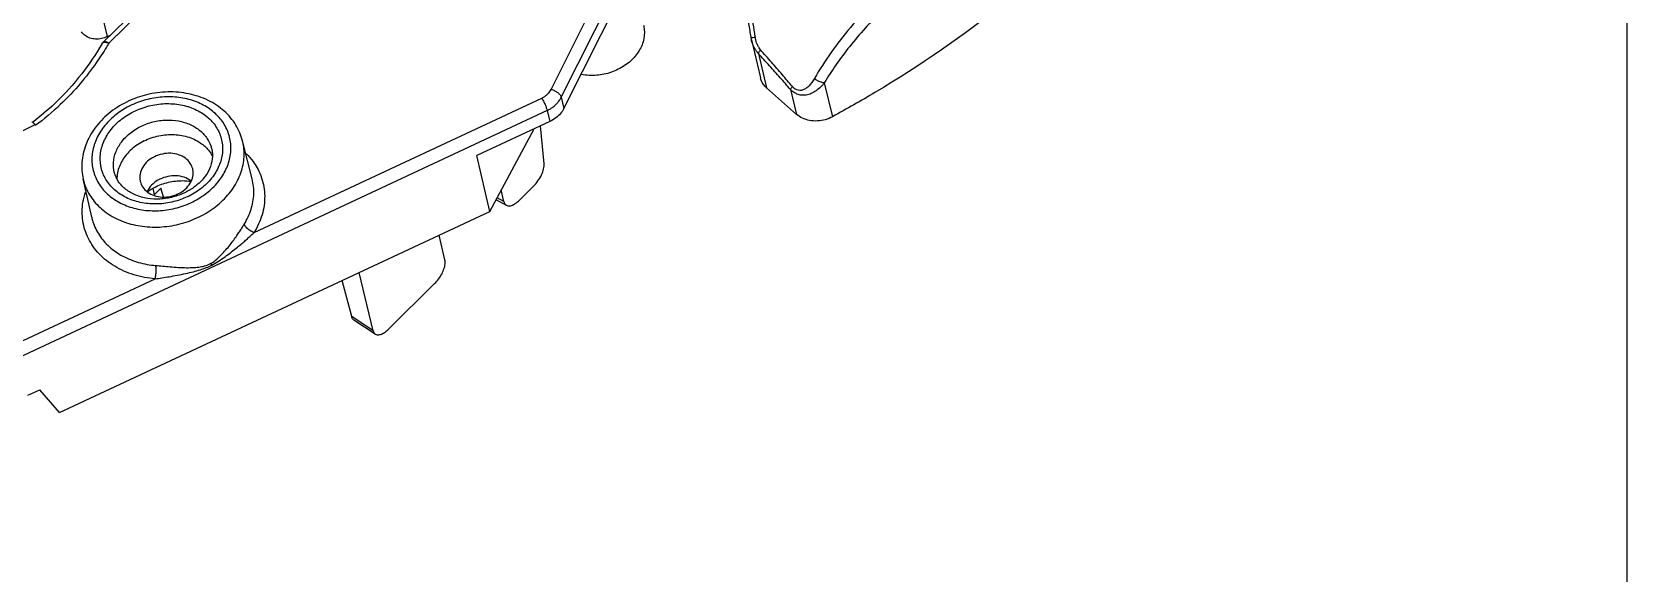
# Model space of a CAD drawing. Header units: inches. Extents: x 164842 to 166038, y -53074 to -52229.
# Drawn here: x 165000.9 to 165067.6, y -53027.3 to -53004.7 of the extents above; entities that cross this region are included whole.
import ezdxf

# ---------------------------------------------------------------- set-up
doc = ezdxf.new("R2010")
doc.units = ezdxf.units.IN
doc.header["$LTSCALE"] = 2
doc.header["$MEASUREMENT"] = 0
doc.layers.get('0').update_dxf_attribs({"linetype": 'CONTINUOUS'})
doc.layers.add('A', color=7, linetype='CONTINUOUS')

msp = doc.modelspace()

# ---------------------------------------------------------------- linework, layer by layer
at = {"color": 7, "linetype": 'Continuous'}
for p, q in [((165002.171, -52996.91), (165004.084, -53004.942)), ((165022.623, -53007.142), (165026.845, -52998.732)), ((165023.045, -53007.474), (165027.267, -52999.064)), ((165023.161, -53007.935), (165027.379, -52999.534)), ((165008.715, -53000.724), (165004.15, -53005.218)), ((165008.334, -53000.826), (165003.924, -53005.167)), ((165004.084, -53004.942), (165004.222, -53004.874)), ((165030.963, -53004.967), (165030.963, -53004.967)), ((165030.986, -53005.081), (165031.361, -53006.658)), ((165031.281, -53005.65), (165031.622, -53007.082)), ((165031.622, -53007.082), (165032.876, -53008.189)), ((165032.621, -53007.15), (165032.876, -53008.189)), ((165034.031, -53006.873), (165034.377, -53008.283)), ((165022.457, -53008.023), (165000.383, -53018.343)), ((165010.218, -53013.122), (165022.231, -53007.506)), ((165022.457, -53008.023), (165022.572, -53008.482)), ((165023.045, -53007.474), (165023.161, -53007.935)), ((165001.064, -53008.625), (164996.553, -53010.863)), ((165001.085, -53008.657), (165001.064, -53008.625)), ((165022.572, -53008.482), (165019.528, -53009.905)), ((165022.327, -53010.245), (165022.177, -53008.667)), ((165010.141, -53010.883), (165009.737, -53009.292)), ((165020.062, -53012.235), (165021.92, -53008.787)), ((165020.062, -53012.235), (165019.528, -53009.905)), ((165003.439, -53012.48), (165003.082, -53010.878)), ((165006.061, -53011.525), (165006.004, -53011.275)), ((165006.33, -53011.261), (165006.061, -53011.525)), ((165006.443, -53011.632), (165006.33, -53011.261)), ((165020.655, -53011.83), (165020.544, -53011.34)), ((165021.892, -53011.184), (165021.298, -53011.769)), ((165020.761, -53011.984), (165020.323, -53011.75)), ((165020.655, -53011.83), (165020.364, -53011.674)), ((165002.091, -53020.636), (165020.062, -53012.235)), ((165018.189, -53014.258), (165017.955, -53013.231)), ((165000.157, -53017.826), (165006.09, -53015.052)), ((165014.295, -53016.629), (165013.901, -53015.115)), ((165015.191, -53017.215), (165014.605, -53014.786)), ((165017.76, -53015.252), (165015.83, -53017.152)), ((165015.191, -53017.215), (165014.295, -53016.629)), ((165015.281, -53017.357), (165014.389, -53016.773)), ((165000.774, -53019.911), (165001.272, -53019.678)), ((165002.091, -53020.636), (165001.272, -53019.678))]:
    msp.add_line(p, q, dxfattribs=at)
for points, start_tangent, end_tangent in [([(165053.541, -52987.863), (165053.011, -52988.997), (165052.446, -52990.123), (165049.68, -52994.788), (165048.049, -52997.024), (165046.237, -52999.169), (165044.01, -53001.419), (165041.569, -53003.526), (165036.145, -53007.275), (165035.267, -53007.787), (165034.377, -53008.283)], (-0.410102, -0.91204), (-0.87811, -0.478459)), ([(165030.632, -53002.959), (165030.716, -53003.481), (165030.868, -53004.404), (165030.963, -53004.967)], (0.157325, -0.987547), (0.167662, -0.985844)), ([(165031.144, -53004.94), (165030.984, -53003.861), (165030.851, -53002.928)], (-0.150952, 0.988541), (-0.137623, 0.990485)), ([(165036.09, -53003.471), (165035.124, -53004.554), (165034.305, -53005.619), (165033.618, -53006.691)], (-0.689131, -0.724637), (-0.49842, -0.866936)), ([(165036.459, -53003.811), (165035.733, -53004.589), (165035.091, -53005.35), (165034.525, -53006.108), (165034.031, -53006.873)], (-0.699235, -0.714892), (-0.51182, -0.859093)), ([(165003.849, -53005.023), (165003.598, -53005.044), (165003.364, -53005.001), (165003.16, -53004.897), (165003.014, -53004.745)], (-0.978211, -0.207613), (-0.548054, 0.836443)), ([(165026.484, -53004.468), (165026.495, -53004.519), (165026.494, -53005.027), (165026.3, -53005.526), (165025.933, -53005.966), (165025.429, -53006.306)], (0.232255, -0.972655), (-0.895825, -0.444408)), ([(165003.859, -53005.251), (165003.024, -53006.489), (165001.894, -53007.737), (165000.968, -53008.519)], (-0.504012, -0.863697), (-0.799644, -0.600474)), ([(165004.056, -53005.377), (165003.631, -53006.03), (165002.973, -53006.886), (165002.129, -53007.78), (165001.084, -53008.656)], (-0.517214, -0.855856), (-0.804456, -0.594012)), ([(165004.084, -53004.942), (165003.849, -53005.023)], (-0.895825, -0.444408), (-0.978211, -0.207613)), ([(165003.859, -53005.251), (165003.877, -53005.221), (165003.902, -53005.19), (165003.924, -53005.167)], (0.504002, 0.863703), (0.712622, 0.701548)), ([(165003.87, -53005.235), (165003.86, -53005.251)], (-0.6359, -0.771772), (-0.460172, -0.88783)), ([(165004.15, -53005.218), (165003.98, -53005.192), (165003.87, -53005.235)], (-0.951095, 0.308899), (-0.6359, -0.771772)), ([(165004.15, -53005.218), (165004.042, -53005.163), (165003.958, -53005.15), (165003.925, -53005.168)], (-0.836697, 0.547665), (-0.746067, -0.665871)), ([(165004.11, -53005.286), (165004.056, -53005.377)], (-0.509626, -0.860396), (-0.517214, -0.855856)), ([(165004.15, -53005.218), (165004.11, -53005.286)], (-0.504001, -0.863703), (-0.509626, -0.860396)), ([(165030.962, -53004.967), (165030.981, -53004.973), (165031.046, -53004.972)], (-0.000451, -1), (0.995844, 0.09108)), ([(165030.963, -53004.967), (165030.968, -53004.998)], (0.167846, -0.985813), (0.184975, -0.982743)), ([(165030.968, -53004.998), (165030.986, -53005.083)], (0.184975, -0.982743), (0.232067, -0.9727)), ([(165031.281, -53005.65), (165031.189, -53005.54), (165031.109, -53005.41), (165031.043, -53005.266), (165030.994, -53005.115), (165030.986, -53005.083)], (-0.696681, 0.717381), (-0.232515, 0.972593)), ([(165031.046, -53004.972), (165031.148, -53004.962)], (0.995844, 0.09108), (0.99301, 0.118034)), ([(165031.148, -53004.962), (165031.144, -53004.94)], (-0.151129, 0.988514), (-0.150952, 0.988541)), ([(165031.164, -53005.049), (165031.148, -53004.962)], (-0.210083, 0.977684), (-0.151095, 0.988519)), ([(165031.251, -53005.312), (165031.206, -53005.2), (165031.171, -53005.081), (165031.164, -53005.049)], (-0.430764, 0.902465), (-0.210083, 0.977684)), ([(165031.369, -53005.494), (165031.307, -53005.412), (165031.251, -53005.312)], (-0.662382, 0.749166), (-0.430764, 0.902465)), ([(165031.281, -53005.65), (165031.295, -53005.608), (165031.325, -53005.555), (165031.369, -53005.494)], (0.159229, 0.987242), (0.624372, 0.781127)), ([(165032.621, -53007.15), (165032.185, -53006.655), (165031.738, -53006.155), (165031.281, -53005.65)], (-0.658625, 0.752471), (-0.673208, 0.739453)), ([(165032.701, -53007.028), (165032.267, -53006.522), (165031.824, -53006.011), (165031.369, -53005.494)], (-0.648403, 0.761297), (-0.662455, 0.749102)), ([(165025.429, -53006.306), (165024.836, -53006.511), (165024.213, -53006.561), (165023.877, -53006.52)], (-0.895825, -0.444408), (-0.980692, 0.195561)), ([(165031.622, -53007.082), (165031.487, -53006.933), (165031.394, -53006.762), (165031.362, -53006.658)], (-0.74976, 0.66171), (-0.232582, 0.972577)), ([(165033.618, -53006.691), (165033.515, -53006.85), (165033.398, -53006.989), (165033.271, -53007.097), (165033.138, -53007.166), (165033.005, -53007.189), (165032.882, -53007.164), (165032.78, -53007.105), (165032.701, -53007.028)], (-0.498345, -0.866979), (-0.648418, 0.761284)), ([(165034.031, -53006.873), (165033.895, -53006.848), (165033.75, -53006.784), (165033.618, -53006.691)], (-0.999607, 0.028047), (-0.752919, 0.658114)), ([(165009.737, -53009.292), (165009.461, -53008.636), (165008.97, -53008.05), (165008.301, -53007.603), (165007.498, -53007.33), (165006.619, -53007.25), (165005.729, -53007.369), (165004.967, -53007.639)], (-0.246144, 0.969233), (-0.905336, -0.424697)), ([(165022.231, -53007.506), (165022.33, -53007.452), (165022.424, -53007.385), (165022.506, -53007.308), (165022.573, -53007.225), (165022.623, -53007.142)], (0.905899, 0.423494), (0.448643, 0.893711)), ([(165022.623, -53007.142), (165022.768, -53007.197), (165022.898, -53007.279), (165022.996, -53007.376), (165023.045, -53007.474)], (0.966553, -0.256468), (0.231738, -0.972778)), ([(165034.031, -53006.873), (165033.868, -53007.052), (165033.684, -53007.204), (165033.486, -53007.316), (165033.28, -53007.38), (165033.076, -53007.387), (165032.89, -53007.339), (165032.738, -53007.254), (165032.621, -53007.15)], (-0.624255, -0.781221), (-0.686509, 0.727121)), ([(165032.621, -53007.15), (165032.636, -53007.117), (165032.663, -53007.076), (165032.701, -53007.028)], (0.290284, 0.95694), (0.647191, 0.762328)), ([(165004.888, -53007.677), (165004.152, -53008.152), (165003.574, -53008.759), (165003.193, -53009.457), (165003.03, -53010.192), (165003.081, -53010.877)], (-0.895825, -0.444408), (0.216994, -0.976173)), ([(165004.997, -53007.85), (165004.459, -53008.193), (165003.987, -53008.653), (165003.651, -53009.183), (165003.473, -53009.751), (165003.463, -53010.322), (165003.621, -53010.865), (165003.938, -53011.349), (165004.395, -53011.743), (165004.965, -53012.026), (165005.616, -53012.182), (165006.311, -53012.201), (165007.007, -53012.082), (165007.661, -53011.834)], (-0.889998, -0.455963), (0.895825, 0.444408)), ([(165007.157, -53011.742), (165006.869, -53011.829), (165006.2, -53011.925), (165005.546, -53011.877), (165004.948, -53011.691), (165004.445, -53011.379), (165004.069, -53010.963), (165003.848, -53010.469), (165003.797, -53009.933), (165003.918, -53009.391), (165004.204, -53008.877), (165004.638, -53008.426), (165005.194, -53008.069)], (-0.942515, -0.334164), (0.895825, 0.444408)), ([(165004.967, -53007.639), (165004.888, -53007.677)], (-0.905336, -0.424697), (-0.895825, -0.444408)), ([(165005.037, -53007.83), (165004.997, -53007.85)], (-0.895825, -0.444408), (-0.889998, -0.455963)), ([(165007.661, -53011.834), (165008.239, -53011.471), (165008.712, -53011.011), (165009.047, -53010.48), (165009.225, -53009.913), (165009.235, -53009.341), (165009.077, -53008.798), (165008.761, -53008.315), (165008.304, -53007.92), (165007.734, -53007.637), (165007.082, -53007.481), (165006.388, -53007.462), (165005.692, -53007.581), (165005.037, -53007.83)], (0.895825, 0.444408), (-0.895825, -0.444408)), ([(165005.194, -53008.069), (165005.829, -53007.835), (165006.498, -53007.739), (165007.152, -53007.787), (165007.75, -53007.973), (165008.254, -53008.284), (165008.629, -53008.701), (165008.85, -53009.195), (165008.901, -53009.731), (165008.78, -53010.273), (165008.494, -53010.787), (165008.06, -53011.238), (165007.504, -53011.595)], (0.895825, 0.444408), (-0.895825, -0.444408)), ([(165022.231, -53007.506), (165022.3, -53007.632), (165022.368, -53007.774), (165022.423, -53007.912), (165022.457, -53008.023)], (0.519281, -0.854604), (0.228164, -0.973623)), ([(165022.457, -53008.023), (165022.606, -53007.941), (165022.747, -53007.84), (165022.87, -53007.725)], (0.905078, 0.425247), (0.679187, 0.733966)), ([(165023.161, -53007.935), (165023.017, -53008.151), (165022.816, -53008.337), (165022.572, -53008.482)], (-0.448643, -0.893711), (-0.905888, -0.423517)), ([(165022.87, -53007.725), (165022.97, -53007.6), (165023.045, -53007.474)], (0.679187, 0.733966), (0.4469, 0.894584)), ([(165000.944, -53008.504), (165000.953, -53008.5), (165000.977, -53008.51)], (0.840357, 0.542034), (0.717663, -0.696391)), ([(165000.977, -53008.51), (165000.999, -53008.538)], (0.717663, -0.696391), (0.575796, -0.817593)), ([(165000.999, -53008.538), (165001.064, -53008.625)], (0.575796, -0.817593), (0.548054, -0.836443)), ([(165004.384, -53010.603), (165004.35, -53010.2), (165004.448, -53009.761), (165004.68, -53009.345), (165005.031, -53008.98), (165005.482, -53008.69)], (-0.231321, 0.972877), (0.895825, 0.444408)), ([(165005.482, -53008.69), (165005.998, -53008.5), (165006.54, -53008.423), (165007.069, -53008.462), (165007.553, -53008.613), (165007.961, -53008.866), (165008.265, -53009.203), (165008.443, -53009.603), (165008.451, -53009.634)], (0.895825, 0.444408), (0.231333, -0.972875)), ([(165034.377, -53008.283), (165034.071, -53008.408), (165033.743, -53008.462), (165033.419, -53008.442), (165033.122, -53008.348), (165032.876, -53008.189)], (-0.878106, -0.478466), (-0.74976, 0.66171)), ([(165005.626, -53009.296), (165005.101, -53009.649), (165004.719, -53010.107), (165004.518, -53010.626)], (-0.895825, -0.444408), (-0.189627, -0.981856)), ([(165005.626, -53009.296), (165006.243, -53009.083), (165006.89, -53009.031), (165007.506, -53009.144), (165008.029, -53009.412), (165008.353, -53009.73)], (0.895825, 0.444408), (0.602598, -0.798045)), ([(165007.948, -53012.453), (165008.626, -53012.027), (165009.177, -53011.489), (165009.567, -53010.871), (165009.774, -53010.209), (165009.786, -53009.543), (165009.737, -53009.292)], (0.895825, 0.444408), (-0.246141, 0.969234)), ([(165006.058, -53009.955), (165005.775, -53010.145), (165005.57, -53010.392), (165005.461, -53010.671), (165005.46, -53010.956), (165005.467, -53010.985)], (-0.895825, -0.444408), (0.232255, -0.972655)), ([(165007.657, -53010.464), (165007.556, -53010.231), (165007.352, -53010.018), (165007.07, -53009.873), (165006.739, -53009.812), (165006.39, -53009.841), (165006.058, -53009.955)], (-0.232255, 0.972655), (-0.895825, -0.444408)), ([(165008.451, -53009.634), (165008.474, -53010.049), (165008.361, -53010.457), (165008.126, -53010.837), (165007.784, -53011.172), (165007.395, -53011.422)], (0.231738, -0.972778), (-0.887949, -0.459941)), ([(165008.353, -53009.73), (165008.408, -53009.808)], (0.602598, -0.798045), (0.547438, -0.836846)), ([(165008.408, -53009.808), (165008.485, -53009.94)], (0.547438, -0.836846), (0.453091, -0.891464)), ([(165009.898, -53009.827), (165010.177, -53010.152), (165010.485, -53010.707)], (0.706442, -0.707771), (0.372772, -0.927923)), ([(165006.841, -53011.634), (165006.298, -53011.719), (165005.764, -53011.691), (165005.276, -53011.555), (165004.866, -53011.32), (165004.56, -53010.998), (165004.384, -53010.603)], (-0.96732, -0.25356), (-0.231738, 0.972778)), ([(165004.518, -53010.626), (165004.492, -53010.903)], (-0.189627, -0.981856), (0.004601, -0.999989)), ([(165007.589, -53010.967), (165007.575, -53010.957), (165007.294, -53010.813), (165006.962, -53010.752), (165006.614, -53010.78), (165006.282, -53010.895)], (-0.793662, 0.608359), (-0.895825, -0.444408)), ([(165007.348, -53011.303), (165007.554, -53011.056), (165007.662, -53010.777), (165007.663, -53010.493), (165007.657, -53010.464)], (0.745336, 0.666689), (-0.232255, 0.972655)), ([(165010.485, -53010.707), (165010.534, -53010.841), (165010.662, -53011.598), (165010.553, -53012.377), (165010.218, -53013.122)], (0.372772, -0.927923), (-0.525357, -0.850882)), ([(165021.892, -53011.184), (165022.075, -53010.966), (165022.221, -53010.714), (165022.309, -53010.462), (165022.327, -53010.245)], (0.712626, 0.701544), (-0.094807, 0.995496)), ([(165006.09, -53015.052), (165005.197, -53014.88), (165004.399, -53014.525), (165003.754, -53014.01), (165003.302, -53013.365), (165003.071, -53012.633), (165003.075, -53011.857), (165003.179, -53011.427)], (-0.996521, 0.083347), (0.311523, 0.950238)), ([(165003.082, -53010.878), (165003.232, -53011.322), (165003.601, -53011.886), (165004.134, -53012.346), (165004.799, -53012.677), (165005.558, -53012.859), (165006.369, -53012.882), (165007.181, -53012.744), (165007.948, -53012.453)], (0.218052, -0.975937), (0.895825, 0.444408)), ([(165005.467, -53010.985), (165005.568, -53011.218), (165005.772, -53011.431), (165006.054, -53011.575), (165006.385, -53011.636), (165006.734, -53011.608), (165007.066, -53011.493)], (0.232255, -0.972655), (0.895825, 0.444408)), ([(165006.282, -53010.895), (165005.999, -53011.085), (165005.794, -53011.331), (165005.75, -53011.414)], (-0.895825, -0.444408), (-0.424338, -0.905504)), ([(165005.76, -53011.415), (165006.085, -53011.222)], (0.815897, 0.578198), (0.895825, 0.444408)), ([(165006.085, -53011.222), (165006.358, -53011.106)], (0.895825, 0.444408), (0.941326, 0.337499)), ([(165006.358, -53011.106), (165006.643, -53011.022), (165007.232, -53010.953), (165007.58, -53010.979)], (0.941326, 0.337499), (0.989511, -0.144459)), ([(165007.066, -53011.493), (165007.323, -53011.325)], (0.895825, 0.444408), (0.763585, 0.645708)), ([(165007.323, -53011.325), (165007.348, -53011.303)], (0.763585, 0.645708), (0.745336, 0.666689)), ([(165007.395, -53011.422), (165007.355, -53011.442)], (-0.887949, -0.459941), (-0.895825, -0.444408)), ([(165009.811, -53012.767), (165010.095, -53012.15), (165010.207, -53011.512), (165010.141, -53010.883)], (0.525357, 0.850882), (-0.24581, 0.969318)), ([(165006.061, -53011.525), (165006.036, -53011.566)], (-0.522524, -0.852625), (-0.525765, -0.85063)), ([(165007.089, -53011.556), (165006.841, -53011.634)], (-0.938824, -0.344399), (-0.96732, -0.25356)), ([(165007.355, -53011.442), (165007.089, -53011.556)], (-0.895825, -0.444408), (-0.938824, -0.344399)), ([(165007.426, -53011.633), (165007.157, -53011.742)], (-0.907963, -0.419051), (-0.942515, -0.334164)), ([(165007.504, -53011.595), (165007.426, -53011.633)], (-0.895825, -0.444408), (-0.907963, -0.419051)), ([(165020.655, -53011.83), (165020.714, -53011.948), (165020.761, -53011.983)], (0.222133, -0.975016), (0.883379, -0.468659)), ([(165020.761, -53011.983), (165020.821, -53012.004)], (0.883379, -0.468659), (0.98376, -0.179487)), ([(165020.821, -53012.004), (165020.962, -53011.99), (165021.128, -53011.909), (165021.298, -53011.769)], (0.98376, -0.179487), (0.712626, 0.701544)), ([(165003.439, -53012.48), (165003.49, -53012.669), (165003.759, -53013.23), (165004.181, -53013.715), (165004.734, -53014.099), (165005.389, -53014.363), (165006.115, -53014.495)], (0.217229, -0.976121), (0.996521, -0.083347)), ([(165008.421, -53014.404), (165008.666, -53014.226), (165008.89, -53014.012), (165009.088, -53013.791), (165009.259, -53013.578), (165009.405, -53013.383), (165009.53, -53013.204), (165009.637, -53013.042), (165009.73, -53012.896), (165009.811, -53012.767)], (0.86534, 0.501186), (0.525336, 0.850895)), ([(165010.218, -53013.122), (165010.036, -53013.03), (165009.887, -53012.9), (165009.811, -53012.767)], (-0.943935, 0.33013), (-0.24267, 0.970109)), ([(165008.454, -53014.477), (165008.738, -53014.311), (165009.008, -53014.127), (165009.255, -53013.945), (165009.473, -53013.772), (165009.663, -53013.615), (165009.829, -53013.472), (165009.975, -53013.343), (165010.104, -53013.227), (165010.218, -53013.122)], (0.888288, 0.459287), (0.73584, 0.677155)), ([(165006.09, -53015.052), (165006.372, -53015.01), (165006.678, -53014.961), (165007.012, -53014.902), (165007.367, -53014.83), (165007.685, -53014.754), (165007.966, -53014.673), (165008.224, -53014.582), (165008.454, -53014.477)], (0.988847, 0.148935), (0.889208, 0.457504)), ([(165006.09, -53015.052), (165006.123, -53014.86), (165006.131, -53014.656), (165006.115, -53014.495)], (0.238322, 0.971186), (-0.226411, 0.974032)), ([(165006.115, -53014.495), (165006.403, -53014.521), (165006.713, -53014.549), (165007.048, -53014.573), (165007.398, -53014.585), (165007.707, -53014.579), (165007.975, -53014.552), (165008.214, -53014.497), (165008.421, -53014.404)], (0.99653, -0.083236), (0.867141, 0.498063)), ([(165008.454, -53014.477), (165008.442, -53014.45), (165008.431, -53014.426), (165008.421, -53014.404)], (-0.434092, 0.900868), (-0.384964, 0.922932)), ([(165017.76, -53015.252), (165017.919, -53015.068), (165018.055, -53014.852), (165018.149, -53014.635), (165018.196, -53014.427), (165018.189, -53014.258)], (0.712626, 0.701544), (-0.222133, 0.975016)), ([(165014.39, -53016.772), (165014.357, -53016.747), (165014.295, -53016.629)], (-0.842383, 0.538879), (-0.251443, 0.967872)), ([(165015.191, -53017.215), (165015.25, -53017.331), (165015.281, -53017.356)], (0.234534, -0.972108), (0.843073, -0.537799)), ([(165015.281, -53017.356), (165015.358, -53017.385)], (0.843073, -0.537799), (0.985317, -0.170735)), ([(165015.358, -53017.385), (165015.498, -53017.371), (165015.662, -53017.29), (165015.83, -53017.152)], (0.985317, -0.170735), (0.712626, 0.701544))]:
    msp.add_spline(points, degree=3, dxfattribs=dict(at, start_tangent=start_tangent, end_tangent=end_tangent))
at = {"layer": 'A'}
msp.add_lwpolyline([(164854.788, -53061.688), (165067.553, -53061.688), (165067.553, -52793.857), (164854.788, -52793.857)], close=True, dxfattribs=at)

doc.saveas('drawing.dxf')
